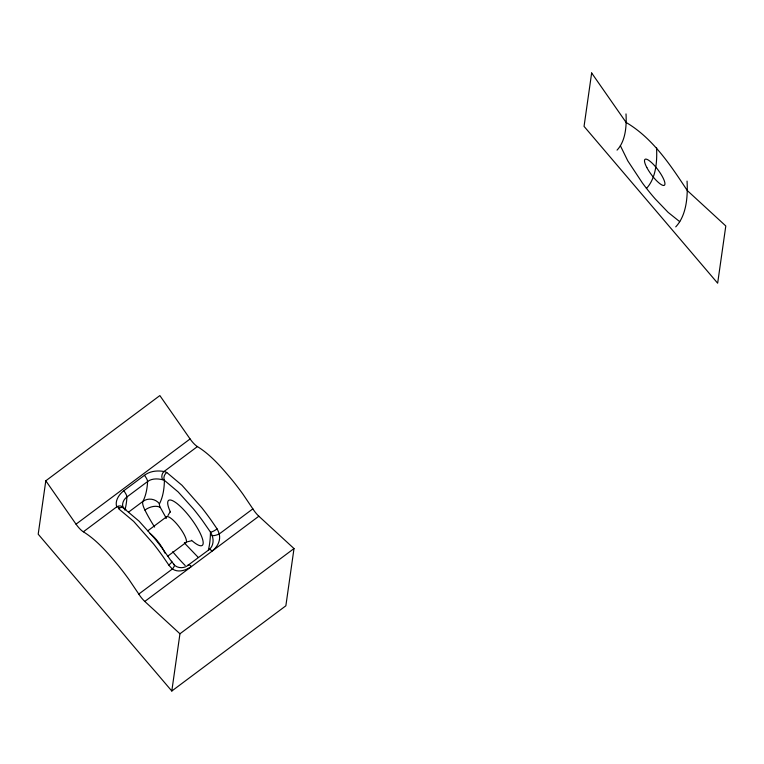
<?xml version="1.0" encoding="UTF-8"?>
<svg xmlns="http://www.w3.org/2000/svg" width="764" height="764" viewBox="0 0 764 764"><rect width="100%" height="100%" fill="white"/><g stroke="black" fill="none" stroke-linecap="round" stroke-linejoin="round"><path stroke-width="1.15" d="M45.802 480.795L38.2 534.189L171.804 691.019L285.86 605.804L294.006 548.562L258.853 516.225A10.515 2.655 53.2 0 1 252.855 508.862L243.124 494.423A79.084 19.969 53.2 0 0 232.323 480.25C221.942 467.883 211.275 455.172 197.418 446.577A10.515 2.655 53.2 0 1 190.083 438.956L159.857 395.58L45.802 480.795L76.028 524.171A10.515 2.655 53.2 0 0 83.362 531.792C97.209 540.396 107.886 553.107 118.258 565.465A79.084 19.969 53.2 0 1 129.059 579.637L138.79 594.077A10.515 2.655 53.2 0 0 144.788 601.44L179.951 633.776L171.804 691.019M170.248 511.641L167.937 515.538M186.492 566.382L208.706 549.937C213.213 546.776 214.082 540.368 212.077 535.507A19.234 18.212 -24.8 0 0 210.472 532.116L202.269 520.322A72.733 18.365 53.2 0 0 193.368 508.834L178.184 491.959L164.413 480.355A22.032 11.546 -64.7 0 0 162.818 479.706M197.418 446.577L164.031 471.512C157.374 470.28 149.945 471.054 144.463 475.303L123.787 490.746C119.127 494.289 114.648 500.84 116.739 506.847A5.596 4.851 -46.1 0 1 124.026 508.738M144.788 601.44L258.853 516.225M76.028 524.171L190.083 438.956M83.362 531.792L116.739 506.847M128.686 512.033L142.897 501.413A365.526 92.291 53.2 0 0 147.586 481.54A6.866 1.738 53.2 0 0 144.463 475.303M147.758 530.837L166.542 516.798M167.45 556.383L186.244 542.335M138.79 594.077L172.425 568.951A5.539 1.9 -44.7 0 0 173.6 564.262C176.446 567.728 181.622 568.521 185.633 566.783M252.855 508.862L219.22 533.998A5.539 1.308 -20 0 1 212.077 535.507M179.951 633.776L294.006 548.562M187.132 541.857L191.477 540.769M679.721 221.655L668.128 212.373L655.245 198.946A67.977 17.161 53.2 0 1 642.438 183.035L627.798 160.879L620.378 145.733M172.425 568.951C178.241 573.019 186.177 570.307 191.363 566.449A7.268 1.834 53.2 0 0 188.03 565.37M197.952 557.118L184.602 543.194M123.548 508.346C121.132 504.603 123.558 499.341 126.91 496.982L147.586 481.54C151.883 478.302 157.804 478.531 162.789 479.773A5.596 4.46 -72.5 0 1 164.031 471.512M208.696 549.927A7.268 1.834 53.2 0 1 212.039 551.016C217.329 547.291 220.93 540.492 219.22 533.998A25.861 25.241 -10.8 0 0 217.091 528.908L211.275 520.399A78.692 19.874 53.2 0 0 201.82 507.764L182.013 485.312L166.762 472.477A5.94 4.746 -57 0 0 164.403 480.355A377.416 95.299 53.2 0 1 159.475 503.762A9.063 2.292 53.2 0 0 160.354 507.544L166.199 518.049M168.768 565.016L162.952 556.498A78.692 19.874 53.2 0 0 153.497 543.863L133.69 521.411L118.439 508.585A5.94 4.746 -57.1 0 1 125.306 509.569L139.077 521.172L154.261 538.047A72.733 18.365 53.2 0 1 163.171 549.545L171.375 561.33A5.94 1.347 -33.3 0 1 168.768 565.016A25.861 20.829 72.4 0 0 172.444 568.922M119.633 508.518A27.8 9.474 10.1 0 1 117.685 506.857M159.475 503.762A11.89 11.422 27.4 0 0 142.897 501.413A20.867 5.272 53.2 0 0 144.931 510.104A61.97 15.643 53.2 0 0 154.624 527.055M124.866 510.113A365.526 92.291 53.2 0 0 126.91 496.982A6.866 1.738 53.2 0 0 123.787 490.746M125.888 509.502A22.032 5.778 2 0 1 124.637 508.805M173.724 564.08A19.234 15.261 84.5 0 1 171.547 561.158M144.912 510.094A11.89 6.952 -25.9 0 1 160.354 507.535M208.4 549.975A450.168 113.664 53.2 0 0 210.472 532.107A5.94 1.347 -33.3 0 0 217.091 528.908M150.078 533.587A16.187 4.087 53.2 0 1 164.881 553.05M165.998 518.231A16.187 4.087 53.2 0 1 179.511 527.341A16.187 4.087 53.2 0 1 184.372 542.841M170.458 512.042A28.077 7.086 53.2 0 1 177.038 503.552A28.077 7.086 53.2 0 1 201.62 536.481A28.077 7.086 53.2 0 1 191.535 540.282M164.059 471.426A27.8 17.582 -70.7 0 1 166.724 472.563M185.251 565.561A65.589 16.56 53.2 0 1 172.731 551.723M656.524 147.509A413.878 104.496 53.2 0 1 646.382 188.498M687.046 181.097A462.22 116.711 53.2 0 1 675.72 226.87M626.002 113.922A365.526 92.291 53.2 0 1 617.045 150.116M591.651 72.981L584.049 126.375L717.654 283.205L725.8 225.963L687.247 190.503C670.572 165.196 652.771 138.15 626.136 122.469L591.651 72.981M646.831 167.545A16.187 4.087 53.2 0 0 664.298 185.318A16.187 4.087 53.2 0 0 653.01 163.993A16.187 4.087 53.2 0 0 646.831 167.545"/></g></svg>
